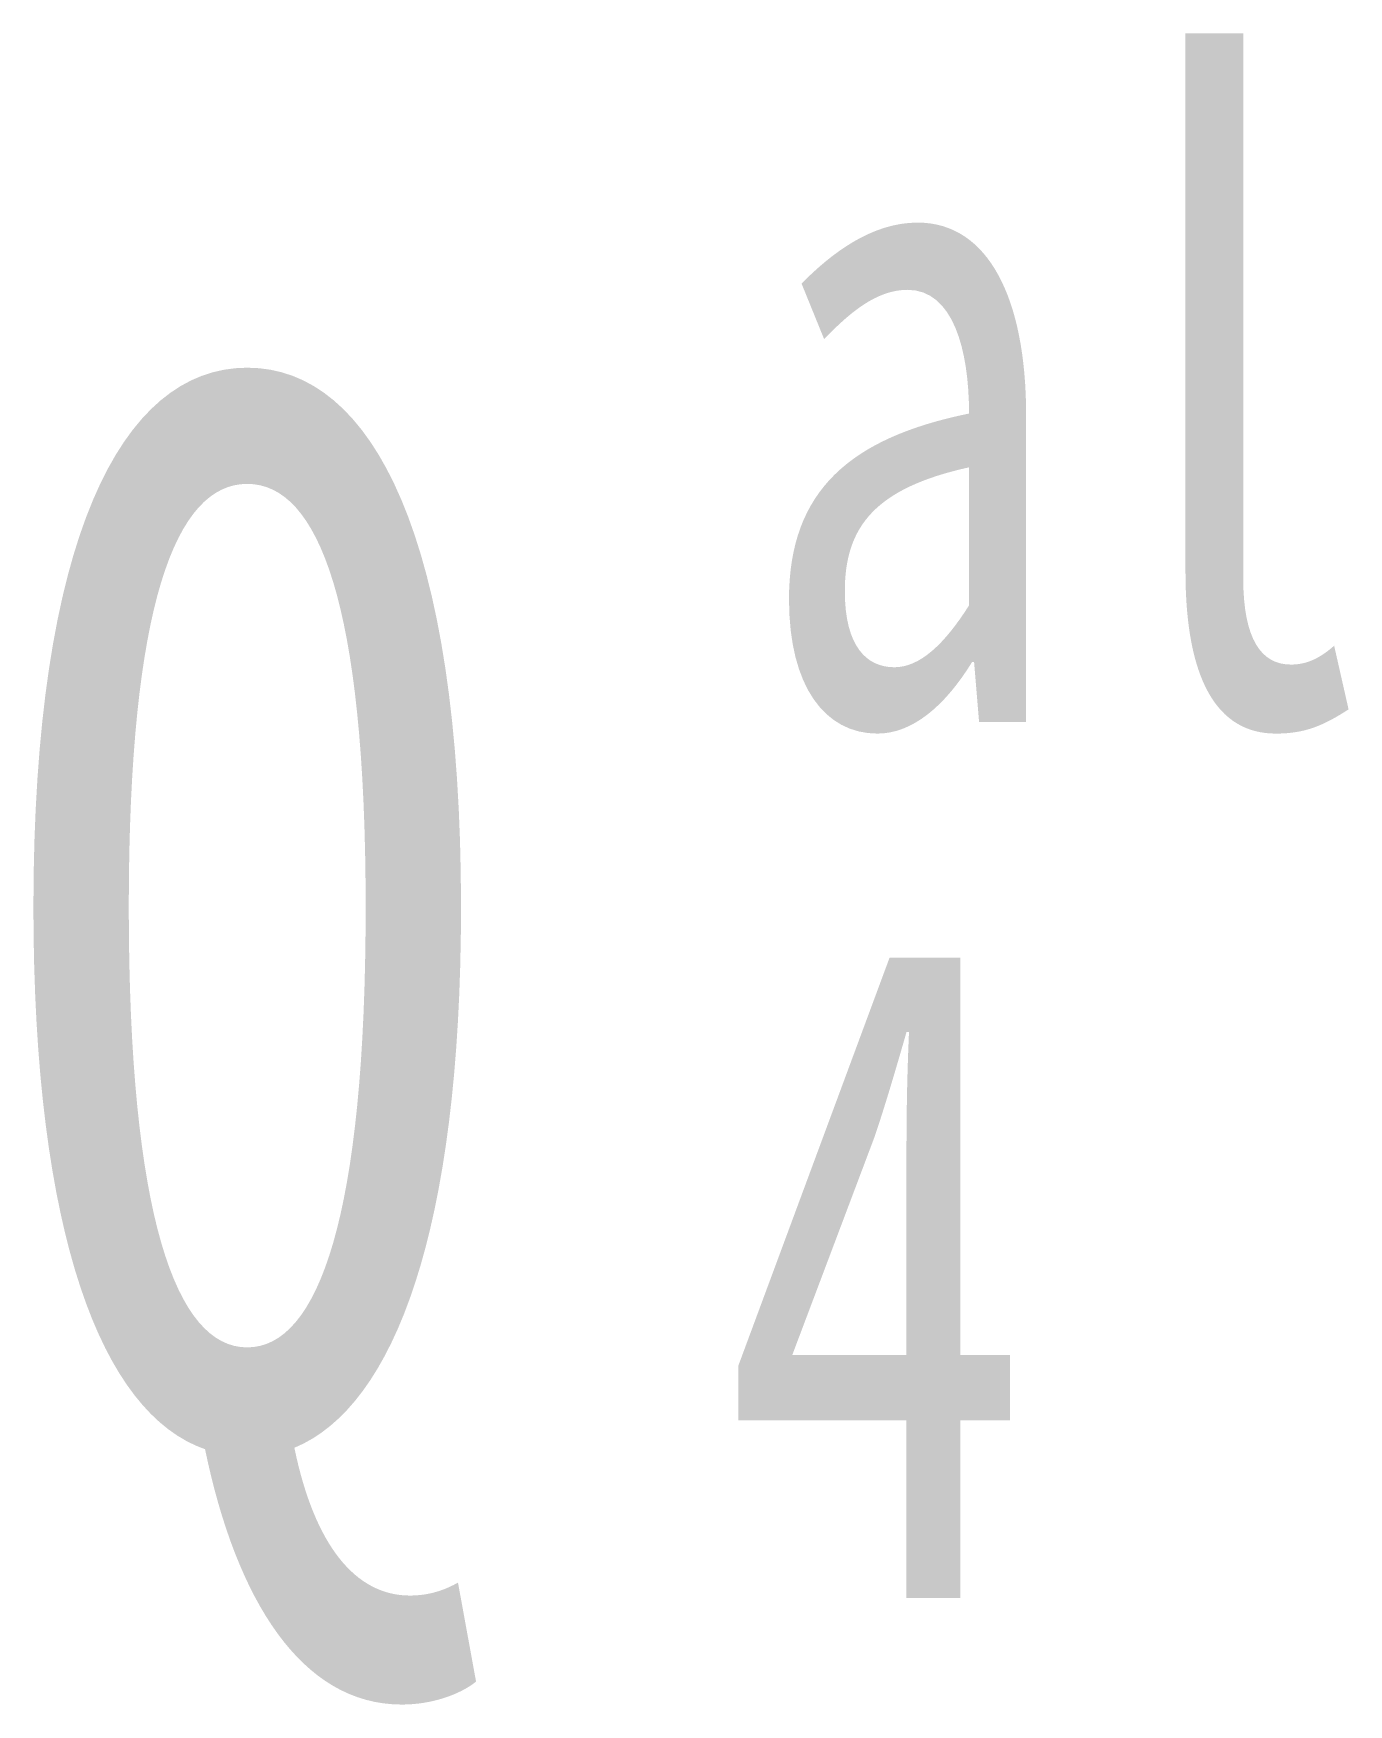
# Model space of a CAD drawing. Extents: x 5.29 to 10.28, y 0.49 to 6.83.
import ezdxf

# ---------------------------------------------------------------- set-up
doc = ezdxf.new("R2010")
doc.units = 0
doc.header["$MEASUREMENT"] = 0
doc.layers.get('0').update_dxf_attribs({"linetype": 'CONTINUOUS'})
doc.styles.add('LZ_FONTS_FS', font='hxm.ttf', dxfattribs={"width": 0.7})

msp = doc.modelspace()

# ---------------------------------------------------------------- texts
at = {"attachment_point": 1, "style": 'LZ_FONTS_FS'}
for s, insert, char_height, width in [('\\f宋体|b0|i0|c134|p2;al', (8.0226, 6.715), 2.5, 2.898075), ('\\f宋体|b0|i0|c134|p2;Q', (5.1497, 5.4937), 4, 1.5), ('\\f宋体|b0|i0|c134|p2;4', (7.8947, 3.3918), 2.5, 1.5)]:
    msp.add_mtext(s, dxfattribs=dict(at, insert=insert, char_height=char_height, width=width))

doc.saveas('drawing.dxf')
